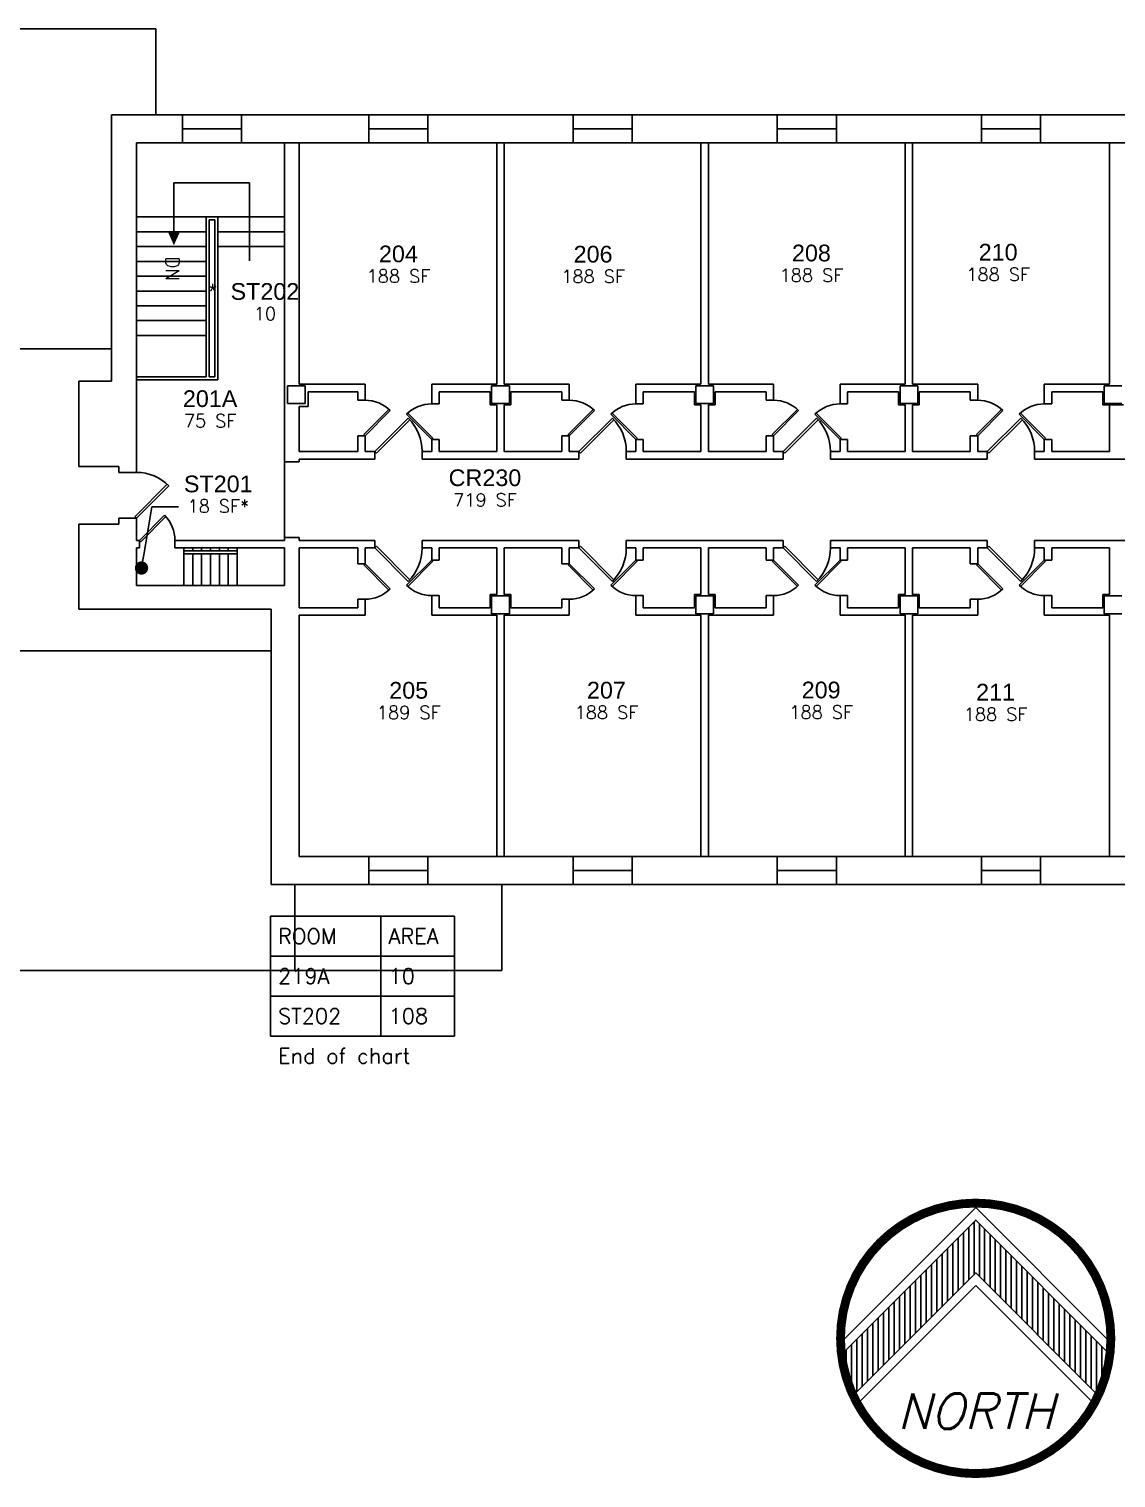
# Model space of a CAD drawing. Header units: inches. Extents: x -424 to 2944, y 0 to 2236.
# Drawn here: x 843 to 1578, y 1257 to 2236 of the extents above; entities that cross this region are included whole.
import ezdxf
from ezdxf import colors
from ezdxf.entities.mleader import LeaderData, LeaderLine
from ezdxf.enums import TextEntityAlignment as Align
from ezdxf.math import Vec2, Vec3

# ---------------------------------------------------------------- set-up
doc = ezdxf.new("R2010")
doc.units = ezdxf.units.IN
doc.header["$MEASUREMENT"] = 0
doc.linetypes.add('HIDDEN', pattern=[0.375, 0.25, -0.125])
doc.layers.get('0').update_dxf_attribs({"linetype": 'CONTINUOUS'})
for name, color, linetype in [('A-ANNO-NRTH', 4, 'CONTINUOUS'), ('A-AREA-BOUN', 3, 'HIDDEN'), ('A-DOOR', 2, 'CONTINUOUS'), ('A-FLOR-LEVL', 3, 'CONTINUOUS'), ('A-GLAZ', 2, 'CONTINUOUS'), ('A-SPAC-ANOT', 4, 'CONTINUOUS'), ('A-SPAC-RMNO', 4, 'CONTINUOUS'), ('A-SPAC-RMTW', 4, 'CONTINUOUS'), ('A-WALL', 7, 'CONTINUOUS'), ('L-SITE', 1, 'CONTINUOUS'), ('S-COLS', 5, 'CONTINUOUS')]:
    doc.layers.add(name, color=color, linetype=linetype)
doc.styles.add('FAI1', font='arial.ttf')
doc.styles.add('ROMANS', font='ROMANS.shx')
doc.styles.add('SCALETXT', font='simplex.shx', dxfattribs={"oblique": 15, "height": 0.125})
doc.styles.add('simplex', font='simplex.shx')

# ---------------------------------------------------------------- blocks, each defined once
blk = doc.blocks.new('*X12')
at = {"color": 0}
for p, q in [((-0.7125, 0.2348), (-0.7125, 0.4206)), ((-0.6937, 0.2279), (-0.6937, 0.4137)), ((-0.7687, 0.1786), (-0.7687, 0.3644)), ((-0.75, 0.1973), (-0.75, 0.3831)), ((-0.7312, 0.2161), (-0.7312, 0.4019)), ((-0.675, 0.2091), (-0.675, 0.3949)), ((-0.6562, 0.1904), (-0.6562, 0.3762)), ((-0.6375, 0.1716), (-0.6375, 0.3574)), ((-0.825, 0.1223), (-0.825, 0.3081)), ((-0.8062, 0.1411), (-0.8062, 0.3269)), ((-0.7875, 0.1598), (-0.7875, 0.3456)), ((-0.6187, 0.1529), (-0.6187, 0.3387)), ((-0.6, 0.1341), (-0.6, 0.3199)), ((-0.8625, 0.0848), (-0.8625, 0.2706)), ((-0.8437, 0.1036), (-0.8437, 0.2894)), ((-0.5812, 0.1154), (-0.5812, 0.3012)), ((-0.5625, 0.0966), (-0.5625, 0.2824)), ((-0.5437, 0.0779), (-0.5437, 0.2637)), ((-0.9187, 0.0286), (-0.9187, 0.2144)), ((-0.9, 0.0473), (-0.9, 0.2331)), ((-0.8812, 0.0661), (-0.8812, 0.2519)), ((-0.525, 0.0591), (-0.525, 0.2449)), ((-0.5062, 0.0404), (-0.5062, 0.2262)), ((-0.4875, 0.0216), (-0.4875, 0.2074)), ((-0.975, -0.0277), (-0.975, 0.1581)), ((-0.9562, -0.0089), (-0.9562, 0.1769)), ((-0.9375, 0.0098), (-0.9375, 0.1956)), ((-0.4687, 0.0029), (-0.4687, 0.1887)), ((-0.45, -0.0159), (-0.45, 0.1699)), ((-1.0125, -0.0652), (-1.0125, 0.1206)), ((-0.9937, -0.0464), (-0.9937, 0.1394)), ((-0.4312, -0.0346), (-0.4312, 0.1512)), ((-0.4125, -0.0534), (-0.4125, 0.1324)), ((-0.3937, -0.0721), (-0.3937, 0.1137)), ((-1.0688, -0.1214), (-1.0688, 0.0644)), ((-1.05, -0.1027), (-1.05, 0.0831)), ((-1.0312, -0.0839), (-1.0312, 0.1019)), ((-0.375, -0.0909), (-0.375, 0.0949)), ((-0.3562, -0.1096), (-0.3562, 0.0762)), ((-0.3375, -0.1284), (-0.3375, 0.0574)), ((-1.125, -0.1777), (-1.125, 0.0081)), ((-1.1062, -0.1589), (-1.1062, 0.0269)), ((-1.0875, -0.1402), (-1.0875, 0.0456)), ((-0.3187, -0.1471), (-0.3187, 0.0387)), ((-0.3, -0.1659), (-0.3, 0.0199)), ((-0.2812, -0.1846), (-0.2812, 0.0012)), ((-1.1625, -0.1263), (-1.1625, -0.0294)), ((-1.1438, -0.1653), (-1.1438, -0.0106)), ((-0.2625, -0.1448), (-0.2625, -0.0176)), ((-0.2437, -0.0894), (-0.2437, -0.0363))]:
    blk.add_line(p, q, dxfattribs=at)
blk = doc.blocks.new('FMNORTH')
at = {"layer": 'A-ANNO-NRTH'}
for p, q in [((-0.7066, 0.4708), (-1.1668, 0.0106)), ((-0.7066, 0.4708), (-0.2464, 0.0106)), ((-0.7066, 0.1965), (-1.1114, -0.2083)), ((-0.7066, 0.1965), (-0.3018, -0.2083))]:
    blk.add_line(p, q, dxfattribs=at)
at = {"layer": 'A-ANNO-NRTH', "const_width": 0.0312}
blk.add_lwpolyline([(-1.1824, 0.0106, 1), (-0.2308, 0.0106, 1)], format="xyb", close=True, dxfattribs=at)
at = {"layer": 'A-ANNO-NRTH'}
blk.add_lwpolyline([(-1.179, -0.0459), (-1.1622, -0.1278), (-1.1335, -0.1862), (-1.1602, -0.1251), (-1.179, -0.0459), (-0.7066, 0.4265), (-0.2342, -0.0459), (-0.2486, -0.1115), (-0.2797, -0.1862), (-0.7066, 0.2407), (-1.1335, -0.1862)], dxfattribs=at)
blk.add_blockref('*X12', (0, 0), dxfattribs=at)
at = {"layer": 'A-ANNO-NRTH', "style": 'SCALETXT', "oblique": 15}
blk.add_text('NORTH', height=0.125, dxfattribs=at).set_placement((-0.7066, -0.2454), align=Align.MIDDLE)
blk = doc.blocks.new('AWI002')
blk.add_line((-0.5, -1), (0.5, -1))
blk = doc.blocks.new('ADO001')
for p, q in [((0.207106, 0.707105), (-0.499999, 0)), ((-0.465625, -0.034373), (0.240643, 0.671896)), ((-0.499999, 0), (-0.465625, -0.034373))]:
    blk.add_line(p, q)
blk.add_arc((-0.499999, 0), 0.999997, 0, 45)
blk = doc.blocks.new('ADO101')
for p, q in [((0.465624, -0.034373), (-0.240645, 0.671896)), ((-0.207108, 0.707105), (0.499997, 0)), ((0.499997, 0), (0.465624, -0.034373))]:
    blk.add_line(p, q)
blk.add_arc((0.499997, 0), 0.999997, 135, 180)
blk = doc.blocks.new('FMGRM1')
at = {"style": 'FAI1'}
for tag, p in [('DATA1', (0, -0.284)), ('DATA2', (0, -0.443)), ('DATA3', (0, -0.602)), ('DATA4', (0, -0.762)), ('DATA5', (0, -0.921))]:
    blk.add_attdef(tag, text='', height=0.117, dxfattribs=at).set_placement(p, align=Align.CENTER)
at = {"layer": 'A-SPAC-RMNO', "style": 'FAI1'}
blk.add_attdef('RMNUMB', text='', height=0.16, dxfattribs=at).set_placement((0, 0), align=Align.MIDDLE)
blk = doc.blocks.new('_Dot')
at = {"color": 0, "linetype": 'ByBlock', "lineweight": -2}
blk.add_line((-0.5, 0), (-1, 0), dxfattribs=at)
at = {"color": 0, "linetype": 'ByBlock', "const_width": 0.5}
blk.add_lwpolyline([(-0.25, 0, 1), (0.25, 0, 1)], format="xyb", close=True, dxfattribs=at)
blk = doc.blocks.new('SEECHART')
blk.add_text('*', height=0.15).set_placement((0, 0), align=Align.MIDDLE_CENTER)

msp = doc.modelspace()

# ---------------------------------------------------------------- linework, layer by layer
at = {"layer": 'A-AREA-BOUN'}
for p, q in [((570.69, 2019.79), (898.69, 2019.79)), ((1015.69, 1943.29), (1015.69, 1892.29)), ((570.69, 1815.79), (1006.69, 1815.79))]:
    msp.add_line(p, q, dxfattribs=at)
at = {"layer": 'A-FLOR-LEVL'}
for p, q in [((940.97, 2131.9), (991.96, 2131.9)), ((940.97, 2098.63), (940.97, 2131.9)), ((991.96, 2131.9), (991.96, 2079.06)), ((962.69, 2108.79), (915.69, 2108.79)), ((962.69, 2000.79), (962.69, 2108.79)), ((970.69, 2108.79), (962.69, 2108.79)), ((962.69, 2000.79), (962.69, 2108.79)), ((962.69, 2108.79), (970.69, 2108.79)), ((970.69, 1998.79), (970.69, 2108.79)), ((1015.69, 2108.79), (970.69, 2108.79)), ((970.69, 2108.79), (970.69, 1998.79)), ((962.69, 2098.79), (915.69, 2098.79)), ((1015.69, 2098.79), (970.69, 2098.79)), ((962.69, 2088.79), (915.69, 2088.79)), ((1015.69, 2088.79), (970.69, 2088.79)), ((962.69, 2078.79), (915.69, 2078.79)), ((962.69, 2068.79), (915.69, 2068.79)), ((962.69, 2058.79), (915.69, 2058.79)), ((941.68, 2058.79), (941.59, 2058.79)), ((962.69, 2048.79), (915.69, 2048.79)), ((962.69, 2038.79), (915.69, 2038.79)), ((962.69, 2028.79), (915.69, 2028.79)), ((962.69, 2000.79), (915.69, 2000.79)), ((970.69, 1998.79), (915.69, 1998.79)), ((947.69, 1859.79), (947.69, 1885.29)), ((947.69, 1883.29), (983.69, 1883.29)), ((947.69, 1881.29), (983.69, 1881.29)), ((953.69, 1883.29), (953.69, 1885.29)), ((953.69, 1859.79), (953.69, 1881.29)), ((959.69, 1883.29), (959.69, 1885.29)), ((959.69, 1859.79), (959.69, 1881.29)), ((965.69, 1883.29), (965.69, 1885.29)), ((965.69, 1859.79), (965.69, 1881.29)), ((971.69, 1883.29), (971.69, 1885.29)), ((971.69, 1859.79), (971.69, 1881.29)), ((977.69, 1883.29), (977.69, 1885.29)), ((977.69, 1859.79), (977.69, 1881.29)), ((983.69, 1859.79), (983.69, 1885.29))]:
    msp.add_line(p, q, dxfattribs=at)
msp.add_solid([(936.97, 2098.63), (944.97, 2098.63), (940.97, 2089.66)], dxfattribs=at)
at = {"layer": 'A-GLAZ'}
for p, q in [((986.69, 2177.79), (946.69, 2177.79)), ((1112.69, 2177.79), (1072.69, 2177.79)), ((1250.69, 2177.79), (1210.69, 2177.79)), ((1388.69, 2177.79), (1348.69, 2177.79)), ((1526.69, 2177.79), (1486.69, 2177.79)), ((986.69, 2158.79), (946.69, 2158.79)), ((1112.69, 2158.79), (1072.69, 2158.79)), ((1250.69, 2158.79), (1210.69, 2158.79)), ((1388.69, 2158.79), (1348.69, 2158.79)), ((1526.69, 2158.79), (1486.69, 2158.79)), ((1112.69, 1676.79), (1072.69, 1676.79)), ((1210.69, 1676.79), (1250.69, 1676.79)), ((1348.69, 1676.79), (1388.69, 1676.79)), ((1486.69, 1676.79), (1526.69, 1676.79)), ((1112.69, 1657.79), (1072.69, 1657.79)), ((1210.69, 1657.79), (1250.69, 1657.79)), ((1348.69, 1657.79), (1388.69, 1657.79)), ((1486.69, 1657.79), (1526.69, 1657.79))]:
    msp.add_line(p, q, dxfattribs=at)
at = {"layer": 'A-SPAC-ANOT'}
for p, q in [((1006.2, 1636.46), (1130.7, 1636.46)), ((1006.2, 1636.46), (1006.2, 1555.54)), ((1080.9, 1636.46), (1080.9, 1555.54)), ((1130.7, 1636.46), (1130.7, 1555.54)), ((1006.2, 1609.49), (1130.7, 1609.49)), ((1006.2, 1582.52), (1130.7, 1582.52)), ((1006.2, 1555.54), (1130.7, 1555.54))]:
    msp.add_line(p, q, dxfattribs=at)
at = {"layer": 'A-WALL'}
for p, q in [((2835.69, 2177.79), (898.69, 2177.79)), ((898.69, 2177.79), (898.69, 1997.79)), ((946.69, 2177.79), (946.69, 2158.79)), ((986.69, 2177.79), (986.69, 2158.79)), ((1072.69, 2158.79), (1072.69, 2177.79)), ((1112.69, 2158.79), (1112.69, 2177.79)), ((1210.69, 2158.79), (1210.69, 2177.79)), ((1250.69, 2158.79), (1250.69, 2177.79)), ((1348.69, 2177.79), (1348.69, 2158.79)), ((1388.69, 2177.79), (1388.69, 2158.79)), ((1486.69, 2158.79), (1486.69, 2177.79)), ((1526.69, 2158.79), (1526.69, 2177.79)), ((915.69, 2158.79), (915.69, 1936.29)), ((915.69, 2158.79), (2816.51, 2158.79)), ((1015.69, 1943.29), (1015.69, 2158.79)), ((1025.69, 1995.79), (1025.69, 2158.79)), ((1159.19, 1995.79), (1159.19, 2158.79)), ((1164.19, 1995.79), (1164.19, 2158.79)), ((1297.19, 1995.79), (1297.19, 2158.79)), ((1302.19, 1995.79), (1302.19, 2158.79)), ((1435.19, 1995.79), (1435.19, 2158.79)), ((1440.19, 1995.79), (1440.19, 2158.79)), ((1573.19, 2158.79), (1573.19, 1995.79)), ((964.69, 2000.79), (964.69, 2106.79)), ((968.69, 2106.79), (964.69, 2106.79)), ((968.69, 2000.79), (968.69, 2106.79)), ((898.69, 1997.79), (876.69, 1997.79)), ((876.69, 1997.79), (876.69, 1940.29)), ((968.69, 2000.79), (964.69, 2000.79)), ((1025.69, 1995.79), (1070.19, 1995.79)), ((1031.69, 1990.79), (1065.19, 1990.79)), ((1031.69, 1990.79), (1031.69, 1980.79)), ((1065.19, 1990.79), (1065.19, 1985.04)), ((1070.19, 1995.79), (1070.19, 1985.04)), ((1115.19, 1995.79), (1115.19, 1982.54)), ((1115.19, 1995.79), (1159.19, 1995.79)), ((1120.19, 1990.79), (1120.19, 1982.54)), ((1120.19, 1990.79), (1154.69, 1990.79)), ((1154.69, 1990.79), (1154.69, 1981.79)), ((1164.19, 1995.79), (1208.19, 1995.79)), ((1168.69, 1990.79), (1203.19, 1990.79)), ((1168.69, 1981.79), (1168.69, 1990.79)), ((1203.19, 1990.79), (1203.19, 1985.04)), ((1208.19, 1995.79), (1208.19, 1985.04)), ((1253.19, 1995.79), (1253.19, 1982.54)), ((1253.19, 1995.79), (1297.19, 1995.79)), ((1258.19, 1990.79), (1258.19, 1982.54)), ((1258.19, 1990.79), (1292.69, 1990.79)), ((1292.69, 1990.79), (1292.69, 1981.79)), ((1302.19, 1995.79), (1346.19, 1995.79)), ((1306.69, 1990.79), (1341.19, 1990.79)), ((1306.69, 1981.79), (1306.69, 1990.79)), ((1341.19, 1990.79), (1341.19, 1985.04)), ((1346.19, 1995.79), (1346.19, 1985.04)), ((1391.19, 1995.79), (1391.19, 1982.54)), ((1391.19, 1995.79), (1435.19, 1995.79)), ((1396.19, 1990.79), (1396.19, 1982.54)), ((1396.19, 1990.79), (1430.69, 1990.79)), ((1435.19, 1995.79), (1430.69, 1995.79)), ((1430.69, 1990.79), (1430.69, 1981.79)), ((1444.69, 1995.79), (1440.19, 1995.79)), ((1440.19, 1995.79), (1484.19, 1995.79)), ((1444.69, 1981.79), (1444.69, 1990.79)), ((1444.69, 1990.79), (1479.19, 1990.79)), ((1479.19, 1990.79), (1479.19, 1985.04)), ((1484.19, 1995.79), (1484.19, 1985.04)), ((1529.19, 1995.79), (1573.19, 1995.79)), ((1529.19, 1995.79), (1529.19, 1982.54)), ((1534.19, 1990.79), (1568.69, 1990.79)), ((1534.19, 1990.79), (1534.19, 1982.54)), ((1573.19, 1995.79), (1568.69, 1995.79)), ((1568.69, 1990.79), (1568.69, 1981.79)), ((1031.69, 1980.79), (1025.69, 1980.79)), ((1025.69, 1950.29), (1025.69, 1980.79)), ((1070.19, 1985.04), (1065.19, 1985.04)), ((1120.19, 1982.54), (1115.19, 1982.54)), ((1154.69, 1981.79), (1159.19, 1981.79)), ((1159.19, 1981.79), (1159.19, 1950.29)), ((1164.19, 1981.79), (1164.19, 1950.29)), ((1164.19, 1981.79), (1168.69, 1981.79)), ((1208.19, 1985.04), (1203.19, 1985.04)), ((1258.19, 1982.54), (1253.19, 1982.54)), ((1292.69, 1981.79), (1297.19, 1981.79)), ((1297.19, 1981.79), (1297.19, 1950.29)), ((1302.19, 1981.79), (1302.19, 1950.29)), ((1302.19, 1981.79), (1306.69, 1981.79)), ((1346.19, 1985.04), (1341.19, 1985.04)), ((1396.19, 1982.54), (1391.19, 1982.54)), ((1430.69, 1981.79), (1435.19, 1981.79)), ((1435.19, 1981.79), (1435.19, 1950.29)), ((1440.19, 1981.79), (1440.19, 1950.29)), ((1440.19, 1981.79), (1444.69, 1981.79)), ((1484.19, 1985.04), (1479.19, 1985.04)), ((1534.19, 1982.54), (1529.19, 1982.54)), ((1568.69, 1981.79), (1582.69, 1981.79)), ((1573.19, 1981.79), (1573.19, 1950.29)), ((1065.19, 1961.04), (1065.19, 1950.29)), ((1070.19, 1961.04), (1065.19, 1961.04)), ((1070.19, 1961.04), (1070.19, 1950.29)), ((1115.19, 1958.54), (1115.19, 1950.29)), ((1120.19, 1958.54), (1115.19, 1958.54)), ((1120.19, 1958.54), (1120.19, 1950.29)), ((1203.19, 1961.04), (1203.19, 1950.29)), ((1208.19, 1961.04), (1203.19, 1961.04)), ((1208.19, 1961.04), (1208.19, 1950.29)), ((1253.19, 1958.54), (1253.19, 1950.29)), ((1258.19, 1958.54), (1253.19, 1958.54)), ((1258.19, 1958.54), (1258.19, 1950.29)), ((1346.19, 1961.04), (1341.19, 1961.04)), ((1341.19, 1961.04), (1341.19, 1950.29)), ((1346.19, 1961.04), (1346.19, 1950.29)), ((1396.19, 1958.54), (1391.19, 1958.54)), ((1391.19, 1958.54), (1391.19, 1950.29)), ((1396.19, 1958.54), (1396.19, 1950.29)), ((1479.19, 1961.04), (1479.19, 1950.29)), ((1484.19, 1961.04), (1479.19, 1961.04)), ((1484.19, 1961.04), (1484.19, 1950.29)), ((1529.19, 1958.54), (1529.19, 1950.29)), ((1534.19, 1958.54), (1529.19, 1958.54)), ((1534.19, 1958.54), (1534.19, 1950.29)), ((1025.69, 1950.29), (1065.19, 1950.29)), ((1070.19, 1950.29), (1076.69, 1950.29)), ((1076.69, 1945.29), (1076.69, 1950.29)), ((1108.69, 1950.29), (1115.19, 1950.29)), ((1108.69, 1945.29), (1108.69, 1950.29)), ((1120.19, 1950.29), (1159.19, 1950.29)), ((1164.19, 1950.29), (1203.19, 1950.29)), ((1208.19, 1950.29), (1214.69, 1950.29)), ((1214.69, 1945.29), (1214.69, 1950.29)), ((1246.69, 1950.29), (1253.19, 1950.29)), ((1246.69, 1945.29), (1246.69, 1950.29)), ((1258.19, 1950.29), (1297.19, 1950.29)), ((1302.19, 1950.29), (1341.19, 1950.29)), ((1346.19, 1950.29), (1352.69, 1950.29)), ((1352.69, 1945.29), (1352.69, 1950.29)), ((1384.69, 1945.29), (1384.69, 1950.29)), ((1384.69, 1950.29), (1391.19, 1950.29)), ((1396.19, 1950.29), (1435.19, 1950.29)), ((1440.19, 1950.29), (1479.19, 1950.29)), ((1484.19, 1950.29), (1490.69, 1950.29)), ((1490.69, 1945.29), (1490.69, 1950.29)), ((1522.69, 1950.29), (1529.19, 1950.29)), ((1522.69, 1945.29), (1522.69, 1950.29)), ((1534.19, 1950.29), (1573.19, 1950.29)), ((876.69, 1940.29), (903.69, 1940.29)), ((903.69, 1940.29), (903.69, 1936.29)), ((1025.69, 1943.29), (1015.69, 1943.29)), ((1076.69, 1945.29), (1025.69, 1945.29)), ((1025.69, 1943.29), (1025.69, 1945.29)), ((1214.69, 1945.29), (1108.69, 1945.29)), ((1352.69, 1945.29), (1246.69, 1945.29)), ((1490.69, 1945.29), (1384.69, 1945.29)), ((1522.69, 1945.29), (1628.69, 1945.29)), ((903.69, 1936.29), (915.69, 1936.29)), ((876.69, 1901.29), (903.69, 1901.29)), ((876.69, 1901.29), (876.69, 1843.79)), ((903.69, 1905.29), (903.69, 1901.29)), ((903.69, 1905.29), (915.69, 1905.29)), ((915.69, 1905.29), (915.69, 1890.29)), ((917.69, 1890.29), (915.69, 1890.29)), ((917.69, 1890.29), (917.69, 1885.29)), ((1015.69, 1890.29), (941.69, 1890.29)), ((941.69, 1890.29), (941.69, 1885.29)), ((1025.69, 1892.29), (1015.69, 1892.29)), ((1015.69, 1890.29), (1015.69, 1892.29)), ((1025.69, 1890.29), (1025.69, 1892.29)), ((1076.69, 1890.29), (1025.69, 1890.29)), ((1076.69, 1890.29), (1076.69, 1885.29)), ((1214.69, 1890.29), (1108.69, 1890.29)), ((1108.69, 1890.29), (1108.69, 1885.29)), ((1214.69, 1890.29), (1214.69, 1885.29)), ((1246.69, 1890.29), (1246.69, 1885.29)), ((1352.69, 1890.29), (1246.69, 1890.29)), ((1352.69, 1890.29), (1352.69, 1885.29)), ((1384.69, 1890.29), (1384.69, 1885.29)), ((1384.69, 1890.29), (1490.69, 1890.29)), ((1490.69, 1890.29), (1490.69, 1885.29)), ((1522.69, 1890.29), (1522.69, 1885.29)), ((1522.69, 1890.29), (1628.69, 1890.29)), ((915.69, 1885.29), (917.69, 1885.29)), ((915.69, 1885.29), (915.69, 1859.79)), ((941.69, 1885.29), (1015.69, 1885.29)), ((1015.69, 1859.79), (1015.69, 1885.29)), ((1025.69, 1885.29), (1065.19, 1885.29)), ((1025.69, 1844.79), (1025.69, 1885.29)), ((1065.19, 1874.54), (1065.19, 1885.29)), ((1070.19, 1874.54), (1070.19, 1885.29)), ((1070.19, 1885.29), (1076.69, 1885.29)), ((1108.69, 1885.29), (1115.19, 1885.29)), ((1115.19, 1877.04), (1115.19, 1885.29)), ((1120.19, 1885.29), (1159.19, 1885.29)), ((1120.19, 1877.04), (1120.19, 1885.29)), ((1159.19, 1853.79), (1159.19, 1885.29)), ((1164.19, 1853.79), (1164.19, 1885.29)), ((1164.19, 1885.29), (1203.19, 1885.29)), ((1203.19, 1874.54), (1203.19, 1885.29)), ((1208.19, 1874.54), (1208.19, 1885.29)), ((1208.19, 1885.29), (1214.69, 1885.29)), ((1246.69, 1885.29), (1253.19, 1885.29)), ((1253.19, 1877.04), (1253.19, 1885.29)), ((1258.19, 1877.04), (1258.19, 1885.29)), ((1258.19, 1885.29), (1297.19, 1885.29)), ((1297.19, 1853.79), (1297.19, 1885.29)), ((1302.19, 1885.29), (1341.19, 1885.29)), ((1302.19, 1853.79), (1302.19, 1885.29)), ((1341.19, 1877.04), (1341.19, 1885.29)), ((1346.19, 1877.04), (1346.19, 1885.29)), ((1346.19, 1885.29), (1352.69, 1885.29)), ((1384.69, 1885.29), (1391.19, 1885.29)), ((1391.19, 1877.04), (1391.19, 1885.29)), ((1396.19, 1877.04), (1396.19, 1885.29)), ((1396.19, 1885.29), (1435.19, 1885.29)), ((1435.19, 1853.79), (1435.19, 1885.29)), ((1440.19, 1885.29), (1479.19, 1885.29)), ((1440.19, 1853.79), (1440.19, 1885.29)), ((1479.19, 1874.54), (1479.19, 1885.29)), ((1484.19, 1874.54), (1484.19, 1885.29)), ((1484.19, 1885.29), (1490.69, 1885.29)), ((1522.69, 1885.29), (1529.19, 1885.29)), ((1529.19, 1877.04), (1529.19, 1885.29)), ((1534.19, 1877.04), (1534.19, 1885.29)), ((1534.19, 1885.29), (1573.19, 1885.29)), ((1573.19, 1853.79), (1573.19, 1885.29)), ((1070.19, 1874.54), (1065.19, 1874.54)), ((1120.19, 1877.04), (1115.19, 1877.04)), ((1208.19, 1874.54), (1203.19, 1874.54)), ((1258.19, 1877.04), (1253.19, 1877.04)), ((1346.19, 1877.04), (1341.19, 1877.04)), ((1396.19, 1877.04), (1391.19, 1877.04)), ((1484.19, 1874.54), (1479.19, 1874.54)), ((1534.19, 1877.04), (1529.19, 1877.04)), ((915.69, 1859.79), (1015.69, 1859.79)), ((1070.19, 1850.54), (1065.19, 1850.54)), ((1065.19, 1844.79), (1065.19, 1850.54)), ((1070.19, 1839.79), (1070.19, 1850.54)), ((1120.19, 1853.04), (1115.19, 1853.04)), ((1115.19, 1839.79), (1115.19, 1853.04)), ((1120.19, 1844.79), (1120.19, 1853.04)), ((1154.69, 1844.79), (1154.69, 1853.79)), ((1154.69, 1853.79), (1159.19, 1853.79)), ((1164.19, 1853.79), (1168.69, 1853.79)), ((1168.69, 1853.79), (1168.69, 1844.79)), ((1208.19, 1850.54), (1203.19, 1850.54)), ((1203.19, 1844.79), (1203.19, 1850.54)), ((1208.19, 1839.79), (1208.19, 1850.54)), ((1258.19, 1853.04), (1253.19, 1853.04)), ((1253.19, 1839.79), (1253.19, 1853.04)), ((1258.19, 1844.79), (1258.19, 1853.04)), ((1292.69, 1853.79), (1297.19, 1853.79)), ((1292.69, 1844.79), (1292.69, 1853.79)), ((1302.19, 1853.79), (1306.69, 1853.79)), ((1306.69, 1853.79), (1306.69, 1844.79)), ((1346.19, 1853.04), (1341.19, 1853.04)), ((1341.19, 1844.79), (1341.19, 1853.04)), ((1346.19, 1839.79), (1346.19, 1853.04)), ((1396.19, 1853.04), (1391.19, 1853.04)), ((1391.19, 1839.79), (1391.19, 1853.04)), ((1396.19, 1844.79), (1396.19, 1853.04)), ((1430.69, 1853.79), (1435.19, 1853.79)), ((1430.69, 1844.79), (1430.69, 1853.79)), ((1440.19, 1853.79), (1444.69, 1853.79)), ((1444.69, 1853.79), (1444.69, 1844.79)), ((1484.19, 1850.54), (1479.19, 1850.54)), ((1479.19, 1844.79), (1479.19, 1850.54)), ((1484.19, 1839.79), (1484.19, 1850.54)), ((1534.19, 1853.04), (1529.19, 1853.04)), ((1529.19, 1839.79), (1529.19, 1853.04)), ((1534.19, 1844.79), (1534.19, 1853.04)), ((1568.69, 1853.79), (1573.19, 1853.79)), ((1568.69, 1844.79), (1568.69, 1853.79)), ((876.69, 1843.79), (1006.69, 1843.79)), ((1006.69, 1657.79), (1006.69, 1843.79)), ((1025.69, 1844.79), (1065.19, 1844.79)), ((1120.19, 1844.79), (1154.69, 1844.79)), ((1168.69, 1844.79), (1203.19, 1844.79)), ((1258.19, 1844.79), (1292.69, 1844.79)), ((1306.69, 1844.79), (1341.19, 1844.79)), ((1396.19, 1844.79), (1430.69, 1844.79)), ((1444.69, 1844.79), (1479.19, 1844.79)), ((1534.19, 1844.79), (1568.69, 1844.79)), ((1025.69, 1676.79), (1025.69, 1839.79)), ((1025.69, 1839.79), (1070.19, 1839.79)), ((1115.19, 1839.79), (1159.19, 1839.79)), ((1159.19, 1839.79), (1159.19, 1676.79)), ((1164.19, 1839.79), (1208.19, 1839.79)), ((1164.19, 1839.79), (1164.19, 1676.79)), ((1253.19, 1839.79), (1297.19, 1839.79)), ((1297.19, 1839.79), (1292.69, 1839.79)), ((1297.19, 1839.79), (1297.19, 1676.79)), ((1302.19, 1839.79), (1346.19, 1839.79)), ((1306.69, 1839.79), (1302.19, 1839.79)), ((1302.19, 1839.79), (1302.19, 1676.79)), ((1391.19, 1839.79), (1435.19, 1839.79)), ((1435.19, 1839.79), (1430.69, 1839.79)), ((1435.19, 1676.79), (1435.19, 1839.79)), ((1440.19, 1839.79), (1484.19, 1839.79)), ((1444.69, 1839.79), (1440.19, 1839.79)), ((1440.19, 1676.79), (1440.19, 1839.79)), ((1529.19, 1839.79), (1573.19, 1839.79)), ((1573.19, 1839.79), (1568.69, 1839.79)), ((1573.19, 1676.79), (1573.19, 1839.79)), ((1025.69, 1676.79), (2816.69, 1676.79)), ((1072.69, 1676.79), (1072.69, 1657.79)), ((1112.69, 1676.79), (1112.69, 1657.79)), ((1210.69, 1676.79), (1210.69, 1657.79)), ((1250.69, 1676.79), (1250.69, 1657.79)), ((1348.69, 1676.79), (1348.69, 1657.79)), ((1388.69, 1676.79), (1388.69, 1657.79)), ((1486.69, 1676.79), (1486.69, 1657.79)), ((1526.69, 1676.79), (1526.69, 1657.79)), ((1006.69, 1657.79), (2835.69, 1657.79))]:
    msp.add_line(p, q, dxfattribs=at)
at = {"layer": 'L-SITE'}
for p, q in [((558.69, 2235.79), (928.69, 2235.79)), ((928.69, 2177.79), (928.69, 2235.79)), ((1022.69, 1599.79), (1022.69, 1657.79)), ((1162.69, 1599.79), (1162.69, 1657.79)), ((558.69, 1599.79), (1162.69, 1599.79))]:
    msp.add_line(p, q, dxfattribs=at)
at = {"layer": 'S-COLS'}
for p, q in [((1017.69, 1994.79), (1029.69, 1994.79)), ((1017.69, 1982.79), (1017.69, 1994.79)), ((1029.69, 1994.79), (1029.69, 1982.79)), ((1155.69, 1982.79), (1155.69, 1994.79)), ((1155.69, 1994.79), (1167.69, 1994.79)), ((1167.69, 1994.79), (1167.69, 1982.79)), ((1293.69, 1982.79), (1293.69, 1994.79)), ((1293.69, 1994.79), (1305.69, 1994.79)), ((1305.69, 1994.79), (1305.69, 1982.79)), ((1431.69, 1982.79), (1431.69, 1994.79)), ((1431.69, 1994.79), (1443.69, 1994.79)), ((1443.69, 1994.79), (1443.69, 1982.79)), ((1569.69, 1982.79), (1569.69, 1994.79)), ((1569.69, 1994.79), (1581.69, 1994.79)), ((1029.69, 1982.79), (1017.69, 1982.79)), ((1167.69, 1982.79), (1155.69, 1982.79)), ((1305.69, 1982.79), (1293.69, 1982.79)), ((1443.69, 1982.79), (1431.69, 1982.79)), ((1581.69, 1982.79), (1569.69, 1982.79)), ((1155.69, 1852.79), (1155.69, 1840.79)), ((1167.69, 1852.79), (1155.69, 1852.79)), ((1167.69, 1840.79), (1167.69, 1852.79)), ((1293.69, 1852.79), (1293.69, 1840.79)), ((1305.69, 1852.79), (1293.69, 1852.79)), ((1305.69, 1840.79), (1305.69, 1852.79)), ((1431.69, 1852.79), (1431.69, 1840.79)), ((1443.69, 1852.79), (1431.69, 1852.79)), ((1443.69, 1840.79), (1443.69, 1852.79)), ((1569.69, 1852.79), (1569.69, 1840.79)), ((1581.69, 1852.79), (1569.69, 1852.79)), ((1155.69, 1840.79), (1167.69, 1840.79)), ((1293.69, 1840.79), (1305.69, 1840.79)), ((1431.69, 1840.79), (1443.69, 1840.79)), ((1569.69, 1840.79), (1581.69, 1840.79))]:
    msp.add_line(p, q, dxfattribs=at)

# ---------------------------------------------------------------- block references
at = {"layer": 'A-ANNO-NRTH', "xscale": 192, "yscale": 192, "zscale": 192}
msp.add_blockref('FMNORTH', (1618.5, 1349.28), dxfattribs=at)
at = {"layer": 'A-DOOR', "zscale": 80}
for name, p, xscale, yscale, rotation in [('ADO101', (1070.19, 1973.04), 24, 24, 270), ('ADO101', (1115.19, 1970.54), -24, 24, 89.99999999999999), ('ADO101', (1208.19, 1973.04), 24, 24, 270), ('ADO101', (1253.19, 1970.54), -24, 24, 89.99999999999999), ('ADO101', (1346.19, 1973.04), 24, 24, 270), ('ADO101', (1391.19, 1970.54), -24, 24, 89.99999999999999), ('ADO101', (1484.19, 1973.04), 24, 24, 270), ('ADO101', (1529.19, 1970.54), -24, 24, 89.99999999999999), ('ADO101', (915.69, 1920.79), 31, 31, 270), ('ADO001', (1092.69, 1885.29), -32, 32, 180), ('ADO001', (1230.69, 1885.29), -32, 32, 180), ('ADO001', (1368.69, 1885.29), -32, 32, 180), ('ADO001', (1506.69, 1885.29), -32, 32, 180), ('ADO101', (1070.19, 1862.54), -24, 24, 270), ('ADO101', (1115.19, 1865.04), 24, 24, 89.99999999999999), ('ADO101', (1208.19, 1862.54), -24, 24, 270), ('ADO101', (1253.19, 1865.04), 24, 24, 89.99999999999999), ('ADO101', (1346.19, 1865.04), -24, 24, 270), ('ADO101', (1391.19, 1865.04), 24, 24, 89.99999999999999), ('ADO101', (1484.19, 1862.54), -24, 24, 270), ('ADO101', (1529.19, 1865.04), 24, 24, 89.99999999999999)]:
    msp.add_blockref(name, p, dxfattribs=dict(at, xscale=xscale, yscale=yscale, rotation=rotation))
for p, xscale, yscale in [((1092.69, 1950.29), 32, 32), ((1230.69, 1950.29), 32, 32), ((1368.69, 1950.29), 32, 32), ((1506.69, 1950.29), 32, 32), ((929.69, 1890.29), 24, 24)]:
    msp.add_blockref('ADO001', p, dxfattribs=dict(at, xscale=xscale, yscale=yscale))
at = {"layer": 'A-GLAZ', "xscale": 40, "yscale": 9.501261, "zscale": 36}
for p in [(966.69, 2177.79), (1092.69, 2177.79), (1230.69, 2177.79), (1368.69, 2177.79), (1506.69, 2177.79)]:
    msp.add_blockref('AWI002', p, dxfattribs=at)
at = {"layer": 'A-GLAZ', "zscale": 36, "rotation": 180}
for p, xscale, yscale in [((1092.69, 1657.79), -40, 9.501261), ((1230.69, 1657.79), 40, 9.5), ((1368.69, 1657.79), 40, 9.5), ((1506.69, 1657.79), 40, 9.5)]:
    msp.add_blockref('AWI002', p, dxfattribs=dict(at, xscale=xscale, yscale=yscale))
at = {"layer": 'A-SPAC-ANOT', "xscale": 70.54999999999998, "yscale": 70.54999999999998, "zscale": 70.54999999999998}
msp.add_blockref('SEECHART', (967.19, 2058.5), dxfattribs=at)
at = {"layer": 'A-SPAC-RMTW'}
ref = msp.add_blockref('FMGRM1', (1092.69, 2083.85), dxfattribs=dict(at, xscale=70.54999999999998, yscale=70.54999999999998, zscale=70.54999999999998))
ref.add_attrib('RMNUMB', '204', dxfattribs={"layer": 'A-SPAC-RMNO', "height": 11.288, "style": 'FAI1'}).set_placement((1092.69, 2083.85), align=Align.MIDDLE)
ref = msp.add_blockref('FMGRM1', (1224.26, 2083.69), dxfattribs=dict(at, xscale=70.54999999999998, yscale=70.54999999999998, zscale=70.54999999999998))
ref.add_attrib('RMNUMB', '206', dxfattribs={"layer": 'A-SPAC-RMNO', "height": 11.288, "style": 'FAI1'}).set_placement((1224.26, 2083.69), align=Align.MIDDLE)
ref = msp.add_blockref('FMGRM1', (1371.81, 2084.46), dxfattribs=dict(at, xscale=70.54999999999998, yscale=70.54999999999998, zscale=70.54999999999998))
ref.add_attrib('RMNUMB', '208', dxfattribs={"layer": 'A-SPAC-RMNO', "height": 11.288, "style": 'FAI1'}).set_placement((1371.81, 2084.46), align=Align.MIDDLE)
ref = msp.add_blockref('FMGRM1', (1498.01, 2085.01), dxfattribs=dict(at, xscale=70.54999999999998, yscale=70.54999999999998, zscale=70.54999999999998))
ref.add_attrib('RMNUMB', '210', dxfattribs={"layer": 'A-SPAC-RMNO', "height": 11.288, "style": 'FAI1'}).set_placement((1498.01, 2085.01), align=Align.MIDDLE)
ref = msp.add_blockref('FMGRM1', (1002.47, 2058.5), dxfattribs=dict(at, xscale=70.54999999999998, yscale=70.54999999999998, zscale=70.54999999999998))
ref.add_attrib('RMNUMB', 'ST202', dxfattribs={"layer": 'A-SPAC-RMNO', "height": 11.288, "style": 'FAI1'}).set_placement((1002.47, 2058.5), align=Align.MIDDLE)
ref = msp.add_blockref('FMGRM1', (965.44, 1986.08), dxfattribs=dict(at, xscale=70.54999999999998, yscale=70.54999999999998, zscale=70.54999999999998))
ref.add_attrib('RMNUMB', '201A', dxfattribs={"layer": 'A-SPAC-RMNO', "height": 11.288, "style": 'FAI1'}).set_placement((965.44, 1986.08), align=Align.MIDDLE)
ref = msp.add_blockref('FMGRM1', (1151.19, 1932.66), dxfattribs=dict(at, xscale=70.54999999999998, yscale=70.54999999999998, zscale=70.54999999999998))
ref.add_attrib('RMNUMB', 'CR230', dxfattribs={"layer": 'A-SPAC-RMNO', "height": 11.288, "style": 'FAI1'}).set_placement((1151.19, 1932.66), align=Align.MIDDLE)
ref = msp.add_blockref('FMGRM1', (970.94, 1928.47), dxfattribs=dict(at, xscale=70.54999999999998, yscale=70.54999999999998, zscale=70.54999999999998))
ref.add_attrib('RMNUMB', 'ST201', dxfattribs={"layer": 'A-SPAC-RMNO', "height": 11.288, "style": 'FAI1'}).set_placement((970.94, 1928.47), align=Align.MIDDLE)
ref = msp.add_blockref('FMGRM1', (1099.64, 1789.07), dxfattribs=dict(at, xscale=70.54999999999998, yscale=70.54999999999998, zscale=70.54999999999998))
ref.add_attrib('RMNUMB', '205', dxfattribs={"layer": 'A-SPAC-RMNO', "height": 11.288, "style": 'FAI1'}).set_placement((1099.64, 1789.07), align=Align.MIDDLE)
ref = msp.add_blockref('FMGRM1', (1233.27, 1789.17), dxfattribs=dict(at, xscale=70.54999999999998, yscale=70.54999999999998, zscale=70.54999999999998))
ref.add_attrib('RMNUMB', '207', dxfattribs={"layer": 'A-SPAC-RMNO', "height": 11.288, "style": 'FAI1'}).set_placement((1233.27, 1789.17), align=Align.MIDDLE)
ref = msp.add_blockref('FMGRM1', (1378.39, 1789.28), dxfattribs=dict(at, xscale=70.54999999999998, yscale=70.54999999999998, zscale=70.54999999999998))
ref.add_attrib('RMNUMB', '209', dxfattribs={"layer": 'A-SPAC-RMNO', "height": 11.288, "style": 'FAI1'}).set_placement((1378.39, 1789.28), align=Align.MIDDLE)
ref = msp.add_blockref('FMGRM1', (1496.26, 1787.88), dxfattribs=dict(at, xscale=70.54999999999998, yscale=70.54999999999998, zscale=70.54999999999998))
ref.add_attrib('RMNUMB', '211', dxfattribs={"layer": 'A-SPAC-RMNO', "height": 11.288, "style": 'FAI1'}).set_placement((1496.26, 1787.88), align=Align.MIDDLE)

# ---------------------------------------------------------------- texts
at = {"layer": 'A-FLOR-LEVL', "style": 'simplex'}
msp.add_text('DN', height=9, rotation=270, dxfattribs=at).set_placement((935.59, 2082.03))
at = {"layer": 'A-SPAC-ANOT', "style": 'ROMANS'}
for s, p in [('188 SF', (1092.69, 2064.45)), ('188 SF', (1224.26, 2064.29)), ('188 SF', (1371.81, 2065.06)), ('188 SF', (1498.01, 2065.61)), ('10', (1002.47, 2039.1)), ('75 SF', (965.44, 1966.68)), ('719 SF', (1151.19, 1913.26)), ('18 SF*', (970.94, 1909.07)), ('189 SF', (1099.64, 1769.67)), ('188 SF', (1233.27, 1769.77)), ('188 SF', (1378.39, 1769.88)), ('188 SF', (1496.26, 1768.48))]:
    msp.add_text(s, height=8.819, dxfattribs=at).set_placement(p, align=Align.CENTER)
for s, p in [('ROOM', (1011.39, 1617.79)), ('AREA', (1086.09, 1617.79)), ('219A', (1011.39, 1590.82)), ('10', (1086.09, 1590.82)), ('ST202', (1011.39, 1563.84)), ('108', (1086.09, 1563.84)), ('End of chart', (1011.39, 1536.87))]:
    msp.add_text(s, height=10.375, dxfattribs=at).set_placement(p)

# ---------------------------------------------------------------- leaders
at = {"layer": 'A-SPAC-RMTW'}
ml = msp.add_multileader_mtext('Standard', dxfattribs=at)
ml.set_content('', color=256, style='simplex')
ml.set_leader_properties()
ml.set_arrow_properties(name='DOT')
ml.build(insert=Vec2(0, 0))
ml.multileader.update_dxf_attribs({"text_left_attachment_type": 2, "text_right_attachment_type": 2, "dogleg_length": 0.0938, "arrow_head_size": 9, "scale": 192})
ctx = ml.context
ctx.base_point, ctx.scale, ctx.char_height, ctx.arrow_head_size, ctx.landing_gap_size, ctx.plane_origin = Vec3(943.97, 1912.97), 192, 18, 9, 6, Vec3(919.08, 1871.67)
ctx.left_attachment, ctx.right_attachment = 2, 2
notes = []
notes.append((ctx, [(0, (1, 1, 0), (925.97, 1912.97), (1, 0), 18, [(0, [(919.08, 1871.67)], 0, [])])]))
ctx.mtext.insert, ctx.mtext.flow_direction = Vec3(949.97, 1921.97), 5
for ctx, leaders in notes:
    for number, flags, end, landing, length, lines in leaders:
        leader = LeaderData()
        leader.index, (leader.has_last_leader_line, leader.has_dogleg_vector, leader.attachment_direction) = number, flags
        leader.last_leader_point, leader.dogleg_vector, leader.dogleg_length = Vec3(end), Vec3(landing), length
        for number, points, colour, breaks in lines:
            line = LeaderLine()
            line.index, line.vertices, line.color, line.breaks = number, Vec3.list(points), colors.encode_raw_color(colour), breaks
            leader.lines.append(line)
        ctx.leaders.append(leader)

doc.saveas('drawing.dxf')
